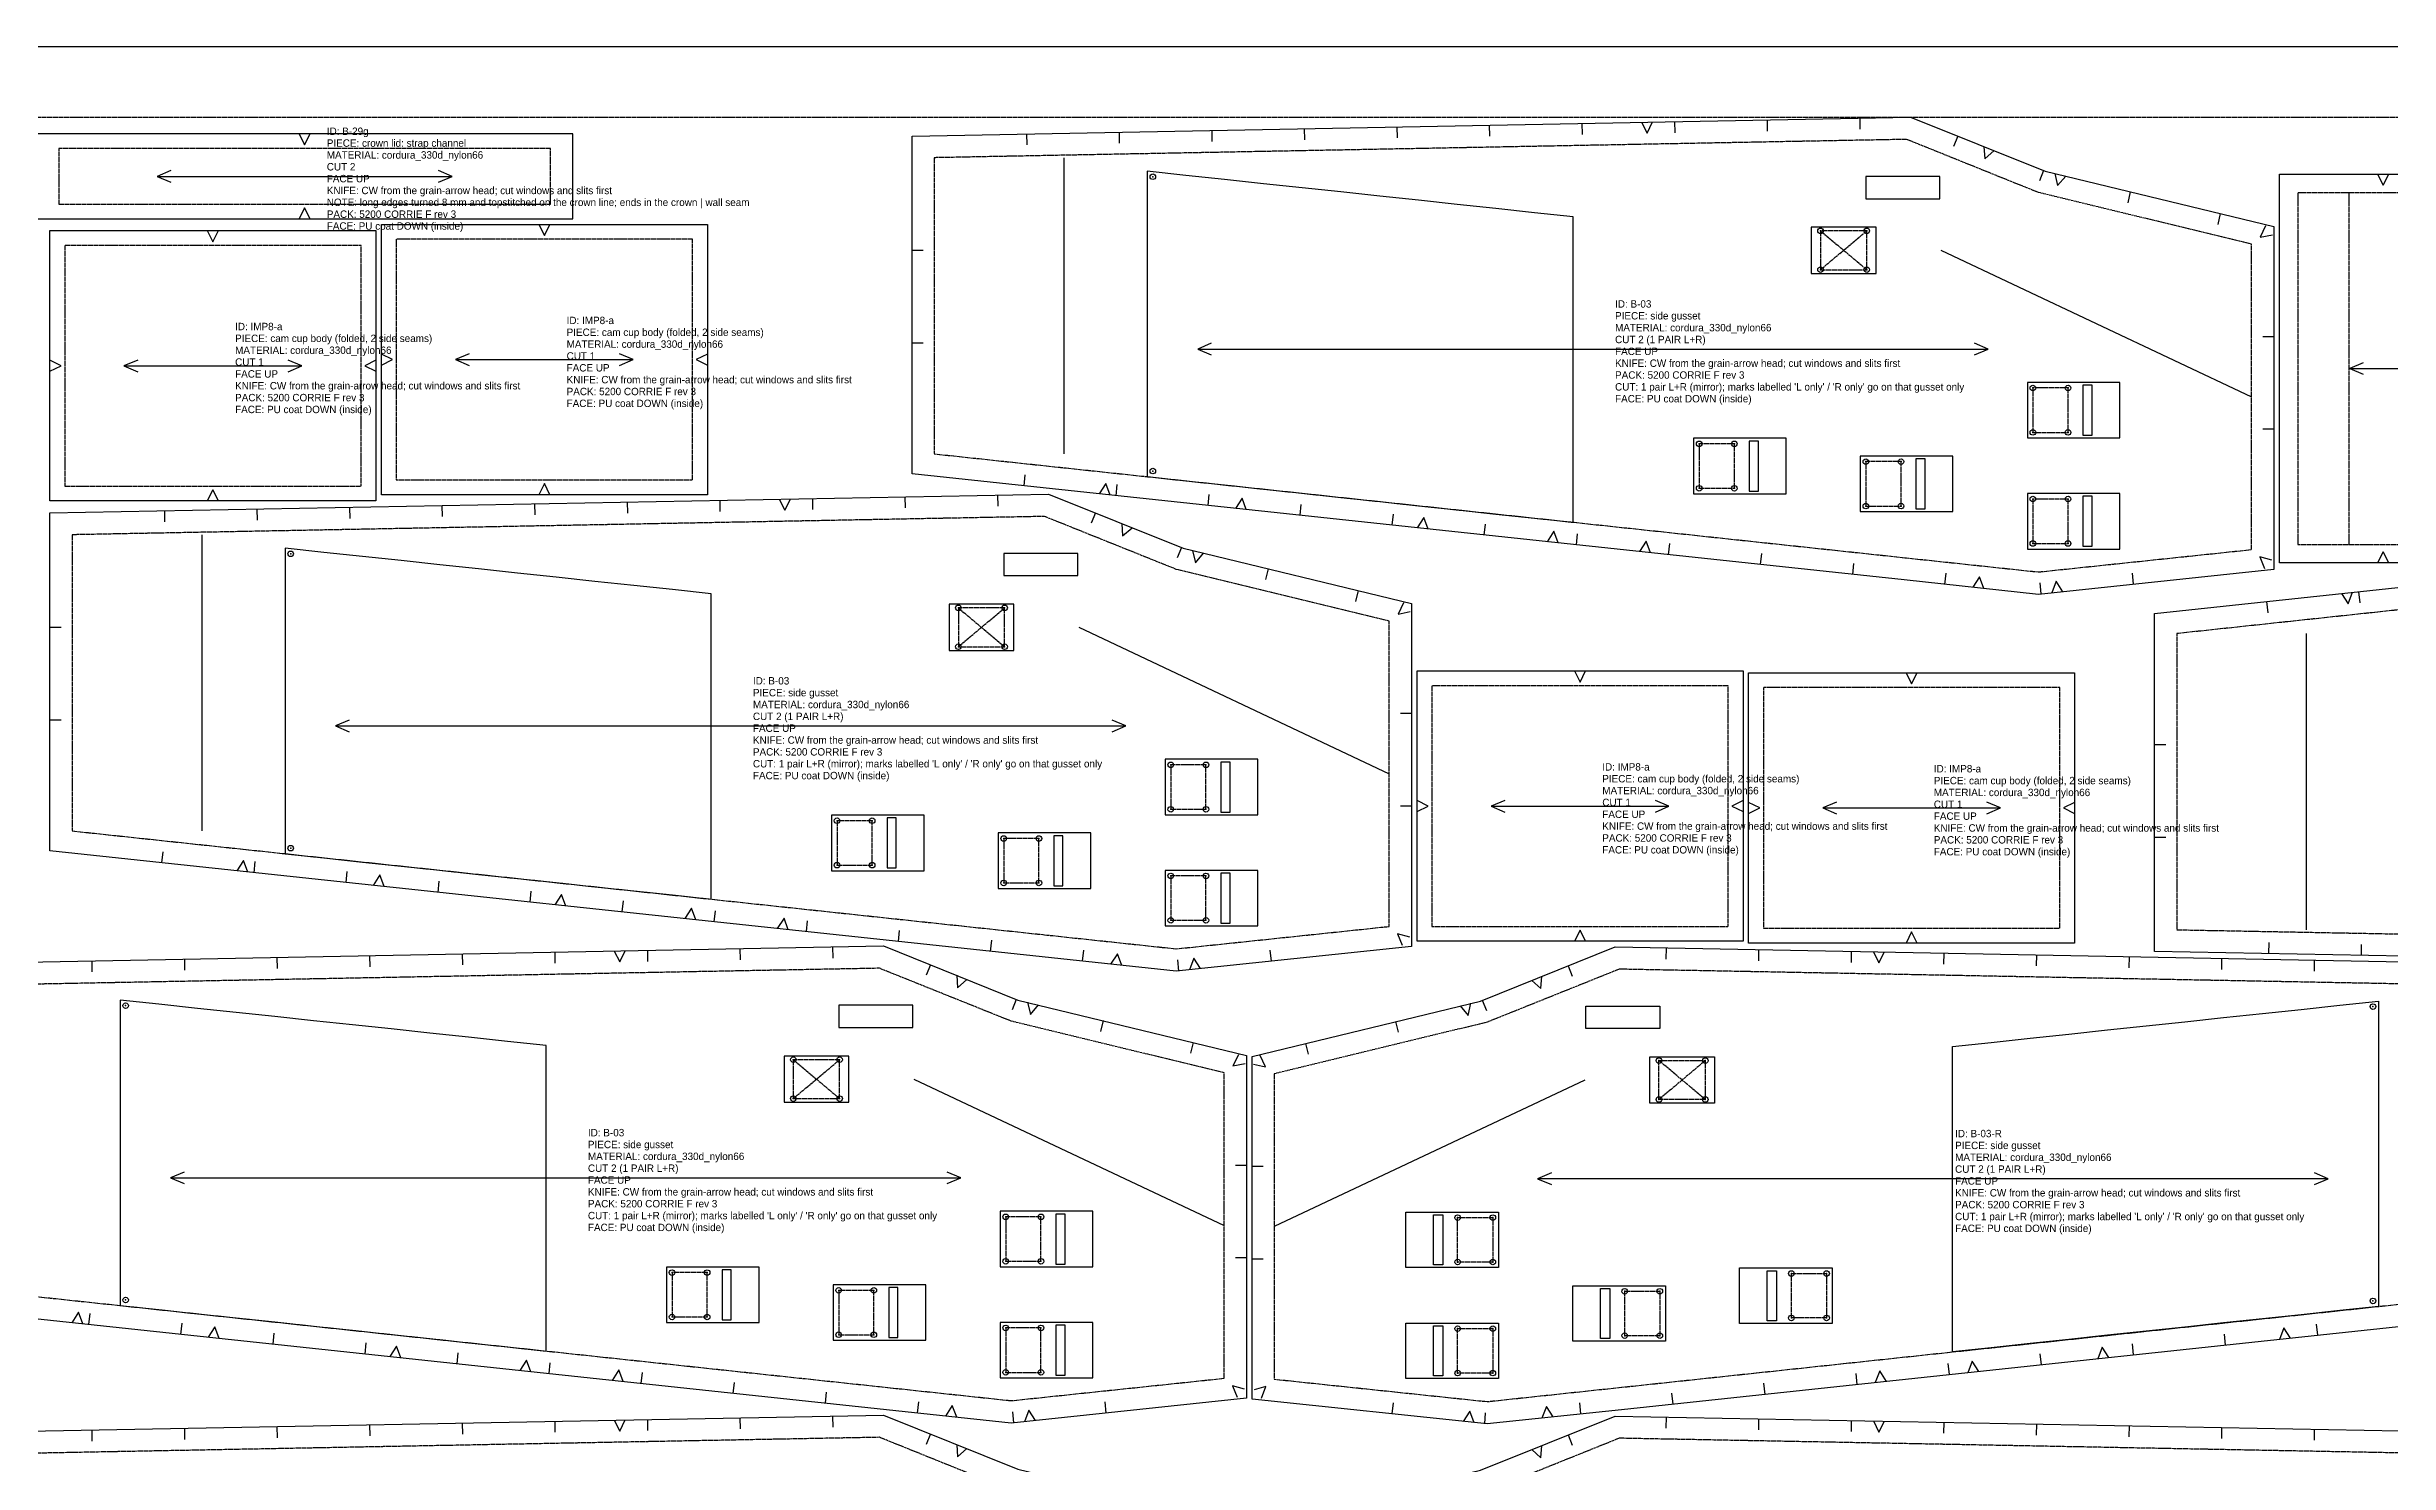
# Model space of a CAD drawing. Header units: millimetres. Extents: x 0 to 8058, y -22 to 1524.
# Drawn here: x 1961 to 3226, y 759 to 1524 of the extents above; entities that cross this region are included whole.
import ezdxf

# ---------------------------------------------------------------- set-up
doc = ezdxf.new("R2010")
doc.units = ezdxf.units.MM
doc.linetypes.add('DASHED', pattern=[1.524, 1.27, -0.254])
for name, color, linetype in [('CUT', 7, 'Continuous'), ('DRILL', 4, 'Continuous'), ('GRAIN', 5, 'Continuous'), ('INTERNAL', 6, 'Continuous'), ('NOTCH', 1, 'Continuous'), ('SEW', 3, 'Continuous'), ('TEXT', 2, 'Continuous')]:
    doc.layers.add(name, color=color, linetype=linetype)

msp = doc.modelspace()

# ---------------------------------------------------------------- linework, layer by layer
at = {"layer": 'CUT'}
for points in [[(2428.4, 1475.8), (2967.6, 1486), (3040.3, 1456.8), (3163.7, 1426.9), (3163.7, 1241.6), (3036.6, 1228.2), (2964.1, 1236), (2428.4, 1293.3)], [(2245.2, 1477), (1955.7, 1477), (1955.7, 1431), (2245.2, 1431)], [(3166.7, 1455.2), (3326.7, 1455.2), (3326.7, 1245.2), (3166.7, 1245.2)], [(1962.9, 1424.7), (2138.9, 1424.7), (2138.9, 1278.7), (1962.9, 1278.7)], [(2141.9, 1428), (2317.9, 1428), (2317.9, 1282), (2141.9, 1282)], [(1962.9, 1272.2), (2502.1, 1282.4), (2574.8, 1253.1), (2698.1, 1223.3), (2698.1, 1038), (2571.1, 1024.6), (2498.6, 1032.3), (1962.9, 1089.6)], [(3099.3, 1035.3), (3099.3, 1217.8), (3635, 1275.1), (3707.5, 1282.9), (3834.5, 1269.4), (3834.5, 1084.2), (3711.1, 1054.3), (3638.5, 1025.1)], [(2701.1, 1186.8), (2877.1, 1186.8), (2877.1, 1040.8), (2701.1, 1040.8)], [(2880.1, 1185.8), (3056.1, 1185.8), (3056.1, 1039.8), (2880.1, 1039.8)], [(1873.8, 1028.1), (2413, 1038.3), (2485.6, 1009), (2609, 979.1), (2609, 793.9), (2482, 780.5), (2409.5, 788.2), (1873.8, 845.5)], [(3347.2, 1027.6), (3347.2, 845), (2811.5, 787.7), (2739, 780), (2612, 793.4), (2612, 978.6), (2735.4, 1008.5), (2808, 1037.8)], [(1873.8, 774.6), (2413, 784.8), (2485.6, 755.6), (2609, 725.7), (2609, 540.5), (2482, 527), (2409.5, 534.8), (1873.8, 592.1)], [(3347.2, 774.1), (3347.2, 591.6), (2811.5, 534.3), (2739, 526.5), (2612, 539.9), (2612, 725.2), (2735.4, 755.1), (2808, 784.3)]]:
    msp.add_lwpolyline(points, close=True, dxfattribs=at)
at = {"layer": 'CUT', "linetype": 'CONTINUOUS'}
for points in [[(2943.4, 1453.9), (2943.4, 1441.9), (2983.4, 1441.9), (2983.4, 1453.9)], [(2477.9, 1250.3), (2477.9, 1238.3), (2517.9, 1238.3), (2517.9, 1250.3)], [(2388.8, 1006.2), (2388.8, 994.2), (2428.8, 994.2), (2428.8, 1006.2)], [(2832.2, 1005.7), (2832.2, 993.7), (2792.2, 993.7), (2792.2, 1005.7)]]:
    msp.add_lwpolyline(points, close=True, dxfattribs=at)
at = {"layer": 'DRILL'}
for centre in [(2558.4, 1453.8), (2918.9, 1424.6), (2943.9, 1424.6), (2918.9, 1403.6), (2943.9, 1403.6), (3033.6, 1339.7), (3052.6, 1339.7), (3033.6, 1315.7), (3052.6, 1315.7), (2853.4, 1309.5), (2872.4, 1309.5), (2558.4, 1294.8), (2943.4, 1299.9), (2962.4, 1299.9), (2853.4, 1285.5), (2872.4, 1285.5), (2943.4, 1275.9), (2962.4, 1275.9), (3033.6, 1279.7), (3052.6, 1279.7), (3033.6, 1255.7), (3052.6, 1255.7), (2092.9, 1250.1), (2453.4, 1220.9), (2478.4, 1220.9), (2453.4, 1199.9), (2478.4, 1199.9), (2568.1, 1136.1), (2587.1, 1136.1), (2568.1, 1112.1), (2587.1, 1112.1), (2387.9, 1105.9), (2406.9, 1105.9), (2092.9, 1091.1), (2477.9, 1096.3), (2496.9, 1096.3), (2387.9, 1081.9), (2406.9, 1081.9), (2568.1, 1076.1), (2587.1, 1076.1), (2477.9, 1072.3), (2496.9, 1072.3), (2568.1, 1052.1), (2587.1, 1052.1), (2003.8, 1006), (3217.2, 1005.5), (2364.3, 976.8), (2389.3, 976.8), (2831.7, 976.3), (2856.7, 976.3), (2364.3, 955.8), (2389.3, 955.8), (2831.7, 955.3), (2856.7, 955.3), (2479, 891.9), (2498, 891.9), (2723, 891.5), (2742, 891.5), (2298.8, 861.8), (2317.8, 861.8), (2479, 867.9), (2498, 867.9), (2723, 867.5), (2742, 867.5), (2903.2, 861.3), (2922.2, 861.3), (2003.8, 847), (2388.8, 852.2), (2407.8, 852.2), (2813.2, 851.7), (2832.2, 851.7), (3217.2, 846.5), (2298.8, 837.8), (2317.8, 837.8), (2903.2, 837.3), (2922.2, 837.3), (2388.8, 828.2), (2407.8, 828.2), (2479, 831.9), (2498, 831.9), (2723, 831.5), (2742, 831.5), (2813.2, 827.7), (2832.2, 827.7), (2479, 807.9), (2498, 807.9), (2723, 807.5), (2742, 807.5)]:
    msp.add_circle(centre, 1.5, dxfattribs=at)
for p in [(2558.4, 1453.8), (2918.9, 1424.6), (2943.9, 1424.6), (2918.9, 1403.6), (2943.9, 1403.6), (3033.6, 1339.7), (3052.6, 1339.7), (3033.6, 1315.7), (3052.6, 1315.7), (2853.4, 1309.5), (2872.4, 1309.5), (2558.4, 1294.8), (2943.4, 1299.9), (2962.4, 1299.9), (2853.4, 1285.5), (2872.4, 1285.5), (3033.6, 1279.7), (3052.6, 1279.7), (2943.4, 1275.9), (2962.4, 1275.9), (3033.6, 1255.7), (3052.6, 1255.7), (2092.9, 1250.1), (2453.4, 1220.9), (2478.4, 1220.9), (2453.4, 1199.9), (2478.4, 1199.9), (2568.1, 1136.1), (2587.1, 1136.1), (2387.9, 1105.9), (2406.9, 1105.9), (2568.1, 1112.1), (2587.1, 1112.1), (2092.9, 1091.1), (2477.9, 1096.3), (2496.9, 1096.3), (2387.9, 1081.9), (2406.9, 1081.9), (2568.1, 1076.1), (2587.1, 1076.1), (2477.9, 1072.3), (2496.9, 1072.3), (2568.1, 1052.1), (2587.1, 1052.1), (2003.8, 1006), (3217.2, 1005.5), (2364.3, 976.8), (2389.3, 976.8), (2831.7, 976.3), (2856.7, 976.3), (2364.3, 955.8), (2389.3, 955.8), (2831.7, 955.3), (2856.7, 955.3), (2479, 891.9), (2498, 891.9), (2723, 891.5), (2742, 891.5), (2298.8, 861.8), (2317.8, 861.8), (2479, 867.9), (2498, 867.9), (2723, 867.5), (2742, 867.5), (2903.2, 861.3), (2922.2, 861.3), (2388.8, 852.2), (2407.8, 852.2), (2813.2, 851.7), (2832.2, 851.7), (2003.8, 847), (2298.8, 837.8), (2317.8, 837.8), (2903.2, 837.3), (2922.2, 837.3), (3217.2, 846.5), (2388.8, 828.2), (2407.8, 828.2), (2479, 831.9), (2498, 831.9), (2723, 831.5), (2742, 831.5), (2813.2, 827.7), (2832.2, 827.7), (2479, 807.9), (2498, 807.9), (2723, 807.5), (2742, 807.5)]:
    msp.add_point(p, dxfattribs=at)
at = {"layer": 'GRAIN'}
for points in [[(2028.2, 1457.1), (2020.8, 1454), (2028.2, 1450.9)], [(2172.7, 1450.9), (2180.1, 1454), (2172.7, 1457.1)], [(2020.8, 1454), (2180.1, 1454)], [(2010.3, 1354.8), (2002.9, 1351.7), (2010.3, 1348.5)], [(2091.5, 1348.5), (2098.9, 1351.7), (2091.5, 1354.8)], [(2189.3, 1358.1), (2181.9, 1355), (2189.3, 1351.9)], [(2181.9, 1355), (2277.9, 1355)], [(2270.5, 1351.9), (2277.9, 1355), (2270.5, 1358.1)], [(2590, 1363.9), (2582.7, 1360.7), (2590, 1357.6)], [(2582.7, 1360.7), (3009.4, 1360.7)], [(3002, 1357.6), (3009.4, 1360.7), (3002, 1363.9)], [(3212, 1353.3), (3204.7, 1350.2), (3212, 1347.1)], [(2002.9, 1351.7), (2098.9, 1351.7)], [(3204.7, 1350.2), (3288.7, 1350.2)], [(2124.5, 1160.2), (2117.1, 1157.1), (2124.5, 1154)], [(2117.1, 1157.1), (2543.9, 1157.1)], [(2536.5, 1154), (2543.9, 1157.1), (2536.5, 1160.2)], [(2748.5, 1116.9), (2741.1, 1113.8), (2748.5, 1110.6)], [(2741.1, 1113.8), (2837.1, 1113.8)], [(2829.8, 1110.6), (2837.1, 1113.8), (2829.8, 1116.9)], [(2927.5, 1115.9), (2920.1, 1112.8), (2927.5, 1109.7)], [(3008.8, 1109.7), (3016.1, 1112.8), (3008.8, 1115.9)], [(2920.1, 1112.8), (3016.1, 1112.8)], [(2035.4, 916.1), (2028, 913), (2035.4, 909.9)], [(2028, 913), (2454.8, 913)], [(2447.4, 909.9), (2454.8, 913), (2447.4, 916.1)], [(2773.6, 915.6), (2766.2, 912.5), (2773.6, 909.4)], [(3193, 912.5), (2766.2, 912.5)], [(3185.6, 909.4), (3193, 912.5), (3185.6, 915.6)]]:
    msp.add_lwpolyline(points, dxfattribs=at)
at = {"layer": 'INTERNAL', "linetype": 'CONTINUOUS'}
for points in [[(2510.4, 1464.1), (2510.4, 1304.1)], [(2555.4, 1431.8), (2555.4, 1291.8)], [(2983.9, 1414.1), (3151.7, 1334.9)], [(2044.9, 1260.4), (2044.9, 1100.4)], [(2089.9, 1228.1), (2089.9, 1088.1)], [(2518.4, 1210.4), (2686.1, 1131.3)], [(3181.3, 1047), (3181.3, 1207)], [(2000.8, 984), (2000.8, 844)], [(3220.2, 983.5), (3220.2, 843.5)], [(2429.3, 966.3), (2597, 887.2)], [(2791.7, 965.8), (2624, 886.7)]]:
    msp.add_lwpolyline(points, dxfattribs=at)
for points in [[(2555.4, 1291.8), (2576.3, 1289.5), (2597.2, 1287.3), (2618.1, 1285), (2639.1, 1282.8), (2660, 1280.6), (2680.9, 1278.3), (2701.8, 1276.1), (2722.7, 1273.9), (2743.6, 1271.6), (2764.5, 1269.4), (2785.4, 1267.2), (2785.4, 1432.2), (2764.5, 1434.4), (2743.6, 1436.6), (2722.7, 1438.9), (2701.8, 1441.1), (2680.9, 1443.3), (2660, 1445.6), (2639.1, 1447.8), (2618.1, 1450), (2597.2, 1452.3), (2576.3, 1454.5), (2555.4, 1456.8)], [(2913.9, 1426.6), (2913.9, 1401.6), (2948.9, 1401.6), (2948.9, 1426.6)], [(3030.6, 1342.7), (3030.6, 1312.7), (3080.6, 1312.7), (3080.6, 1342.7)], [(3060.6, 1341.2), (3060.6, 1314.2), (3065.6, 1314.2), (3065.6, 1341.2)], [(2850.4, 1312.5), (2850.4, 1282.5), (2900.4, 1282.5), (2900.4, 1312.5)], [(2880.4, 1311), (2880.4, 1284), (2885.4, 1284), (2885.4, 1311)], [(2940.4, 1302.9), (2940.4, 1272.9), (2990.4, 1272.9), (2990.4, 1302.9)], [(2970.4, 1301.4), (2970.4, 1274.4), (2975.4, 1274.4), (2975.4, 1301.4)], [(3030.6, 1282.7), (3030.6, 1252.7), (3080.6, 1252.7), (3080.6, 1282.7)], [(3060.6, 1281.2), (3060.6, 1254.2), (3065.6, 1254.2), (3065.6, 1281.2)], [(2089.9, 1088.1), (2110.8, 1085.9), (2131.7, 1083.6), (2152.6, 1081.4), (2173.5, 1079.2), (2194.4, 1076.9), (2215.3, 1074.7), (2236.3, 1072.5), (2257.2, 1070.2), (2278.1, 1068), (2299, 1065.8), (2319.9, 1063.5), (2319.9, 1228.5), (2299, 1230.8), (2278.1, 1233), (2257.2, 1235.2), (2236.3, 1237.5), (2215.3, 1239.7), (2194.4, 1241.9), (2173.5, 1244.2), (2152.6, 1246.4), (2131.7, 1248.6), (2110.8, 1250.9), (2089.9, 1253.1)], [(2448.4, 1222.9), (2448.4, 1197.9), (2483.4, 1197.9), (2483.4, 1222.9)], [(2565.1, 1139.1), (2565.1, 1109.1), (2615.1, 1109.1), (2615.1, 1139.1)], [(2595.1, 1137.6), (2595.1, 1110.6), (2600.1, 1110.6), (2600.1, 1137.6)], [(2384.9, 1108.9), (2384.9, 1078.9), (2434.9, 1078.9), (2434.9, 1108.9)], [(2414.9, 1107.4), (2414.9, 1080.4), (2419.9, 1080.4), (2419.9, 1107.4)], [(2474.9, 1099.3), (2474.9, 1069.3), (2524.9, 1069.3), (2524.9, 1099.3)], [(2504.9, 1097.8), (2504.9, 1070.8), (2509.9, 1070.8), (2509.9, 1097.8)], [(2565.1, 1079.1), (2565.1, 1049.1), (2615.1, 1049.1), (2615.1, 1079.1)], [(2595.1, 1077.6), (2595.1, 1050.6), (2600.1, 1050.6), (2600.1, 1077.6)], [(2000.8, 844), (2021.7, 841.8), (2042.6, 839.5), (2063.5, 837.3), (2084.4, 835.1), (2105.3, 832.8), (2126.2, 830.6), (2147.1, 828.4), (2168, 826.1), (2188.9, 823.9), (2209.9, 821.6), (2230.8, 819.4), (2230.8, 984.4), (2209.9, 986.6), (2188.9, 988.9), (2168, 991.1), (2147.1, 993.4), (2126.2, 995.6), (2105.3, 997.8), (2084.4, 1000.1), (2063.5, 1002.3), (2042.6, 1004.5), (2021.7, 1006.8), (2000.8, 1009)], [(3220.2, 843.5), (3199.3, 841.3), (3178.4, 839), (3157.5, 836.8), (3136.6, 834.6), (3115.7, 832.3), (3094.8, 830.1), (3073.9, 827.9), (3053, 825.6), (3032.1, 823.4), (3011.1, 821.1), (2990.2, 818.9), (2990.2, 983.9), (3011.1, 986.1), (3032.1, 988.4), (3053, 990.6), (3073.9, 992.9), (3094.8, 995.1), (3115.7, 997.3), (3136.6, 999.6), (3157.5, 1001.8), (3178.4, 1004), (3199.3, 1006.3), (3220.2, 1008.5)], [(2359.3, 978.8), (2359.3, 953.8), (2394.3, 953.8), (2394.3, 978.8)], [(2861.7, 978.3), (2861.7, 953.3), (2826.7, 953.3), (2826.7, 978.3)], [(2476, 894.9), (2476, 864.9), (2526, 864.9), (2526, 894.9)], [(2506, 893.4), (2506, 866.4), (2511, 866.4), (2511, 893.4)], [(2745, 894.5), (2745, 864.5), (2695, 864.5), (2695, 894.5)], [(2715, 893), (2715, 866), (2710, 866), (2710, 893)], [(2295.8, 864.8), (2295.8, 834.8), (2345.8, 834.8), (2345.8, 864.8)], [(2325.8, 863.3), (2325.8, 836.3), (2330.8, 836.3), (2330.8, 863.3)], [(2925.2, 864.3), (2925.2, 834.3), (2875.2, 834.3), (2875.2, 864.3)], [(2895.2, 862.8), (2895.2, 835.8), (2890.2, 835.8), (2890.2, 862.8)], [(2385.8, 855.2), (2385.8, 825.2), (2435.8, 825.2), (2435.8, 855.2)], [(2415.8, 853.7), (2415.8, 826.7), (2420.8, 826.7), (2420.8, 853.7)], [(2835.2, 854.7), (2835.2, 824.7), (2785.2, 824.7), (2785.2, 854.7)], [(2805.2, 853.2), (2805.2, 826.2), (2800.2, 826.2), (2800.2, 853.2)], [(2476, 834.9), (2476, 804.9), (2526, 804.9), (2526, 834.9)], [(2506, 833.4), (2506, 806.4), (2511, 806.4), (2511, 833.4)], [(2745, 834.5), (2745, 804.5), (2695, 804.5), (2695, 834.5)], [(2715, 833), (2715, 806), (2710, 806), (2710, 833)]]:
    msp.add_lwpolyline(points, close=True, dxfattribs=at)
at = {"layer": 'NOTCH'}
for points in [[(2640.2, 1479.8), (2640.3, 1473.8)], [(2690.1, 1480.8), (2690.3, 1474.8)], [(2740.1, 1481.7), (2740.2, 1475.7)], [(2790.1, 1482.7), (2790.2, 1476.7)], [(2822.2, 1483.3), (2825.3, 1477.3), (2828.2, 1483.4)], [(2840.1, 1483.6), (2840.2, 1477.6)], [(2890.1, 1484.5), (2890.2, 1478.5)], [(2940.1, 1485.5), (2940.2, 1479.5)], [(2097.4, 1477), (2100.4, 1471), (2103.4, 1477)], [(2490.2, 1477), (2490.3, 1471)], [(2540.2, 1477.9), (2540.3, 1471.9)], [(2590.2, 1478.9), (2590.3, 1472.9)], [(2993, 1475.8), (2990.8, 1470.2)], [(3007.1, 1470.1), (3007.7, 1463.4), (3012.7, 1467.9)], [(3039.4, 1457.1), (3037.1, 1451.6)], [(3045.4, 1455.5), (3046.9, 1449), (3051.3, 1454.1)], [(3219.7, 1455.2), (3222.7, 1449.2), (3225.7, 1455.2)], [(3086.2, 1445.6), (3084.8, 1439.8)], [(2103.4, 1431), (2100.4, 1437), (2097.4, 1431)], [(3134.8, 1433.9), (3133.4, 1428)], [(2047.9, 1424.7), (2050.9, 1418.7), (2053.9, 1424.7)], [(2226.9, 1428), (2229.9, 1422), (2232.9, 1428)], [(3159.2, 1427.2), (3156.4, 1421.2), (3162.9, 1422.5)], [(2428.4, 1414.1), (2434.4, 1414.1)], [(3163.7, 1367.4), (3157.7, 1367.4)], [(1962.9, 1348.7), (1968.9, 1351.7), (1962.9, 1354.7)], [(2138.9, 1354.7), (2132.9, 1351.7), (2138.9, 1348.7)], [(2141.9, 1352), (2147.9, 1355), (2141.9, 1358)], [(2317.9, 1358), (2311.9, 1355), (2317.9, 1352)], [(2428.4, 1364.1), (2434.4, 1364.1)], [(3163.7, 1317.4), (3157.7, 1317.4)], [(2488.9, 1286.8), (2489.5, 1292.8)], [(2053.9, 1278.7), (2050.9, 1284.7), (2047.9, 1278.7)], [(2232.9, 1282), (2229.9, 1288), (2226.9, 1282)], [(2274.6, 1278.1), (2274.7, 1272.1)], [(2324.6, 1279), (2324.7, 1273)], [(2356.7, 1279.6), (2359.8, 1273.7), (2362.7, 1279.7)], [(2374.6, 1280), (2374.7, 1274)], [(2424.6, 1280.9), (2424.7, 1274.9)], [(2474.6, 1281.8), (2474.7, 1275.8)], [(2535.3, 1281.8), (2533, 1288.1), (2529.4, 1282.5)], [(2538.6, 1281.5), (2539.2, 1287.5)], [(2588.3, 1276.2), (2588.9, 1282.1)], [(2608.9, 1274), (2606.6, 1280.2), (2603, 1274.6)], [(2024.7, 1273.4), (2024.8, 1267.4)], [(2074.7, 1274.3), (2074.8, 1268.3)], [(2124.6, 1275.2), (2124.8, 1269.2)], [(2174.6, 1276.2), (2174.7, 1270.2)], [(2224.6, 1277.1), (2224.7, 1271.1)], [(2527.5, 1272.2), (2525.2, 1266.6)], [(2541.6, 1266.5), (2542.1, 1259.8), (2547.2, 1264.2)], [(2638, 1270.9), (2638.6, 1276.8)], [(2687.7, 1265.5), (2688.4, 1271.5)], [(2707, 1263.5), (2704.7, 1269.8), (2701.1, 1264.1)], [(2737.4, 1260.2), (2738.1, 1266.2)], [(2573.9, 1253.5), (2571.6, 1247.9)], [(2777.2, 1256), (2774.9, 1262.3), (2771.3, 1256.6)], [(2787.2, 1254.9), (2787.8, 1260.9)], [(2827.1, 1250.6), (2824.8, 1256.9), (2821.2, 1251.3)], [(2836.9, 1249.6), (2837.5, 1255.6)], [(2579.9, 1251.9), (2581.4, 1245.3), (2585.7, 1250.5)], [(2620.7, 1242), (2619.3, 1236.2)], [(2886.6, 1244.3), (2887.2, 1250.2)], [(2936.3, 1239), (2936.9, 1244.9)], [(2986, 1233.6), (2986.7, 1239.6)], [(3088, 1233.7), (3087.4, 1239.6)], [(3162.6, 1246.6), (3156.1, 1248.4), (3158.6, 1242.2)], [(3225.7, 1245.2), (3222.7, 1251.2), (3219.7, 1245.2)], [(2669.3, 1230.2), (2667.9, 1224.4)], [(3007.1, 1231.4), (3004.8, 1237.7), (3001.2, 1232)], [(3038, 1228.4), (3037.5, 1234.4)], [(3049.8, 1229.6), (3046.1, 1235.3), (3043.8, 1229)], [(3200.2, 1228.6), (3203.8, 1223), (3206.2, 1229.3)], [(3209.4, 1229.6), (3210.1, 1223.6)], [(2693.7, 1223.6), (2690.8, 1217.5), (2697.4, 1218.9)], [(3159.7, 1224.3), (3160.4, 1218.3)], [(1962.9, 1210.4), (1968.9, 1210.4)], [(2786.1, 1186.8), (2789.1, 1180.8), (2792.1, 1186.8)], [(2965.1, 1185.8), (2968.1, 1179.8), (2971.1, 1185.8)], [(2698.1, 1163.8), (2692.1, 1163.8)], [(1962.9, 1160.4), (1968.9, 1160.4)], [(3099.3, 1147), (3105.3, 1147)], [(2698.1, 1113.8), (2692.1, 1113.8)], [(2701.1, 1110.8), (2707.1, 1113.8), (2701.1, 1116.8)], [(2877.1, 1116.8), (2871.1, 1113.8), (2877.1, 1110.8)], [(2880.1, 1109.8), (2886.1, 1112.8), (2880.1, 1115.8)], [(3056.1, 1115.8), (3050.1, 1112.8), (3056.1, 1109.8)], [(2023.3, 1083.2), (2024, 1089.1)], [(3099.3, 1097), (3105.3, 1097)], [(2069.8, 1078.2), (2067.5, 1084.5), (2063.8, 1078.8)], [(2073.1, 1077.8), (2073.7, 1083.8)], [(2122.8, 1072.5), (2123.4, 1078.5)], [(2143.4, 1070.3), (2141.1, 1076.6), (2137.4, 1071)], [(2172.5, 1067.2), (2173.1, 1073.2)], [(2222.2, 1061.9), (2222.8, 1067.9)], [(2241.5, 1059.8), (2239.2, 1066.1), (2235.5, 1060.5)], [(2271.9, 1056.6), (2272.6, 1062.6)], [(2311.7, 1052.3), (2309.4, 1058.6), (2305.7, 1053)], [(2321.6, 1051.3), (2322.3, 1057.2)], [(2361.6, 1047), (2359.3, 1053.3), (2355.6, 1047.6)], [(2371.4, 1046), (2372, 1051.9)], [(2385.4, 1037.7), (2385.6, 1031.7)], [(2421.1, 1040.6), (2421.7, 1046.6)], [(2470.8, 1035.3), (2471.4, 1041.3)], [(2697.1, 1043), (2690.6, 1044.8), (2693, 1038.6)], [(2792.1, 1040.8), (2789.1, 1046.8), (2786.1, 1040.8)], [(2835.6, 1037.2), (2835.4, 1031.2)], [(2971.1, 1039.8), (2968.1, 1045.8), (2965.1, 1039.8)], [(3161, 1034.1), (3161.2, 1040.1)], [(3211, 1033.2), (3211.1, 1039.1)], [(1985.5, 1030.2), (1985.6, 1024.2)], [(2035.5, 1031.1), (2035.6, 1025.1)], [(2085.5, 1032.1), (2085.6, 1026.1)], [(2135.5, 1033), (2135.6, 1027)], [(2185.5, 1034), (2185.6, 1028)], [(2235.5, 1034.9), (2235.6, 1028.9)], [(2267.5, 1035.5), (2270.7, 1029.6), (2273.5, 1035.6)], [(2285.5, 1035.8), (2285.6, 1029.8)], [(2335.5, 1036.8), (2335.6, 1030.8)], [(2438.4, 1028), (2436.1, 1022.5)], [(2520.5, 1030), (2521.1, 1036)], [(2541.6, 1027.7), (2539.3, 1034), (2535.6, 1028.4)], [(2572.5, 1024.7), (2572, 1030.7)], [(2584.2, 1026), (2580.6, 1031.6), (2578.3, 1025.4)], [(2622.5, 1030), (2621.8, 1036)], [(2782.7, 1027.5), (2784.9, 1022)], [(2885.5, 1036.3), (2885.4, 1030.3)], [(2935.5, 1035.3), (2935.4, 1029.3)], [(2947.5, 1035.1), (2950.4, 1029.1), (2953.5, 1035)], [(2985.5, 1034.4), (2985.4, 1028.4)], [(3035.5, 1033.5), (3035.4, 1027.5)], [(3085.5, 1032.5), (3085.4, 1026.5)], [(3135.5, 1031.6), (3135.4, 1025.6)], [(3185.5, 1030.6), (3185.4, 1024.6)], [(2452.5, 1022.4), (2453, 1015.7), (2458, 1020.1)], [(2763, 1019.6), (2768, 1015.2), (2768.5, 1021.9)], [(2484.7, 1009.4), (2482.5, 1003.8)], [(2490.8, 1007.8), (2492.3, 1001.2), (2496.6, 1006.4)], [(2724.4, 1005.9), (2728.7, 1000.7), (2730.2, 1007.3)], [(2736.3, 1008.9), (2738.5, 1003.3)], [(2531.6, 997.9), (2530.2, 992)], [(2689.4, 997.4), (2690.8, 991.6)], [(2580.2, 986.1), (2578.8, 980.3)], [(2604.6, 979.5), (2601.7, 973.4), (2608.3, 974.8)], [(2612.7, 974.3), (2619.3, 972.9), (2616.4, 979)], [(2640.8, 985.6), (2642.2, 979.8)], [(2609, 919.7), (2603, 919.7)], [(2612, 919.2), (2618, 919.2)], [(2609, 869.7), (2603, 869.7)], [(2612, 869.2), (2618, 869.2)], [(1980.7, 834.1), (1978.3, 840.4), (1974.7, 834.7)], [(1983.9, 833.7), (1984.6, 839.7)], [(2033.6, 828.4), (2034.3, 834.4)], [(2054.3, 826.2), (2051.9, 832.5), (2048.3, 826.9)], [(2083.4, 823.1), (2084, 829.1)], [(2133.1, 817.8), (2133.7, 823.8)], [(3087.9, 817.3), (3087.3, 823.3)], [(3137.6, 822.6), (3137, 828.6)], [(3172.7, 826.4), (3169.1, 832), (3166.7, 825.7)], [(3187.4, 827.9), (3186.7, 833.9)], [(2152.4, 815.7), (2150, 822), (2146.4, 816.4)], [(2182.8, 812.5), (2183.4, 818.4)], [(2222.6, 808.2), (2220.2, 814.5), (2216.6, 808.9)], [(2232.5, 807.2), (2233.1, 813.1)], [(2988.5, 806.7), (2987.9, 812.6)], [(3004.4, 808.4), (3000.8, 814), (2998.4, 807.7)], [(3038.2, 812), (3037.6, 817.9)], [(3074.6, 815.9), (3071, 821.5), (3068.6, 815.2)], [(2272.5, 802.9), (2270.1, 809.2), (2266.5, 803.5)], [(2282.2, 801.8), (2282.9, 807.8)], [(2331.9, 796.5), (2332.6, 802.5)], [(2381.7, 791.2), (2382.3, 797.2)], [(2607.9, 798.9), (2601.5, 800.7), (2603.9, 794.4)], [(2617.1, 793.9), (2619.5, 800.2), (2613.1, 798.4)], [(2889.1, 796), (2888.4, 802)], [(2938.8, 801.3), (2938.1, 807.3)], [(2954.5, 803), (2950.9, 808.7), (2948.5, 802.4)], [(2385.4, 784.3), (2385.6, 778.3)], [(2431.4, 785.9), (2432, 791.9)], [(2452.5, 783.6), (2450.1, 789.9), (2446.5, 784.3)], [(2483.4, 780.6), (2482.9, 786.6)], [(2495.1, 781.9), (2491.5, 787.5), (2489.1, 781.2)], [(2533.3, 785.9), (2532.7, 791.9)], [(2687.7, 785.4), (2688.3, 791.4)], [(2731.9, 780.7), (2729.5, 787), (2725.9, 781.4)], [(2737.6, 780.1), (2738.1, 786.1)], [(2774.5, 783.8), (2770.9, 789.4), (2768.5, 783.1)], [(2789.6, 785.4), (2789, 791.4)], [(2839.3, 790.7), (2838.7, 796.7)], [(1985.5, 776.7), (1985.6, 770.7)], [(2035.5, 777.7), (2035.6, 771.7)], [(2085.5, 778.6), (2085.6, 772.6)], [(2135.5, 779.6), (2135.6, 773.6)], [(2185.5, 780.5), (2185.6, 774.5)], [(2235.5, 781.5), (2235.6, 775.5)], [(2267.5, 782.1), (2270.7, 776.1), (2273.5, 782.2)], [(2285.5, 782.4), (2285.6, 776.4)], [(2335.5, 783.3), (2335.6, 777.3)], [(2438.4, 774.6), (2436.1, 769)], [(2782.7, 774.1), (2784.9, 768.5)], [(2835.6, 783.8), (2835.4, 777.8)], [(2885.5, 782.8), (2885.4, 776.8)], [(2935.5, 781.9), (2935.4, 775.9)], [(2947.5, 781.7), (2950.4, 775.6), (2953.5, 781.6)], [(2985.5, 781), (2985.4, 775)], [(3035.5, 780), (3035.4, 774)], [(3085.5, 779.1), (3085.4, 773.1)], [(3135.5, 778.1), (3135.4, 772.1)], [(3185.5, 777.2), (3185.4, 771.2)], [(2452.5, 768.9), (2453, 762.2), (2458, 766.7)], [(2763, 766.2), (2768, 761.7), (2768.5, 768.4)]]:
    msp.add_lwpolyline(points, dxfattribs=at)
at = {"layer": 'SEW', "linetype": 'DASHED'}
for points in [[(1967.7, 1469), (1967.7, 1439), (2233.2, 1439), (2233.2, 1469)], [(2440.4, 1464.1), (2440.4, 1304.1), (2965.4, 1247.9), (3036.6, 1240.3), (3151.7, 1252.4), (3151.7, 1417.4), (3036.6, 1445.3), (2965.4, 1474)], [(3176.7, 1445.2), (3176.7, 1255.2), (3316.7, 1255.2), (3316.7, 1445.2)], [(1970.9, 1416.7), (1970.9, 1286.7), (2130.9, 1286.7), (2130.9, 1416.7)], [(2149.9, 1420), (2149.9, 1290), (2309.9, 1290), (2309.9, 1420)], [(2918.9, 1424.6), (2918.9, 1403.6), (2943.9, 1403.6), (2943.9, 1424.6)], [(3033.6, 1339.7), (3033.6, 1315.7), (3052.6, 1315.7), (3052.6, 1339.7)], [(2853.4, 1309.5), (2853.4, 1285.5), (2872.4, 1285.5), (2872.4, 1309.5)], [(2943.4, 1299.9), (2943.4, 1275.9), (2962.4, 1275.9), (2962.4, 1299.9)], [(3033.6, 1279.7), (3033.6, 1255.7), (3052.6, 1255.7), (3052.6, 1279.7)], [(1974.9, 1260.4), (1974.9, 1100.4), (2499.9, 1044.3), (2571.1, 1036.7), (2686.1, 1048.8), (2686.1, 1213.8), (2571.1, 1241.7), (2499.9, 1270.3)], [(3111.3, 1047), (3636.3, 1037.1), (3707.5, 1065.8), (3822.5, 1093.6), (3822.5, 1258.6), (3707.5, 1270.8), (3636.3, 1263.2), (3111.3, 1207)], [(2453.4, 1220.9), (2453.4, 1199.9), (2478.4, 1199.9), (2478.4, 1220.9)], [(2709.1, 1178.8), (2709.1, 1048.8), (2869.1, 1048.8), (2869.1, 1178.8)], [(2888.1, 1177.8), (2888.1, 1047.8), (3048.1, 1047.8), (3048.1, 1177.8)], [(2568.1, 1136.1), (2568.1, 1112.1), (2587.1, 1112.1), (2587.1, 1136.1)], [(2387.9, 1105.9), (2387.9, 1081.9), (2406.9, 1081.9), (2406.9, 1105.9)], [(2477.9, 1096.3), (2477.9, 1072.3), (2496.9, 1072.3), (2496.9, 1096.3)], [(2568.1, 1076.1), (2568.1, 1052.1), (2587.1, 1052.1), (2587.1, 1076.1)], [(1885.8, 1016.3), (1885.8, 856.3), (2410.8, 800.2), (2482, 792.6), (2597, 804.7), (2597, 969.7), (2482, 997.6), (2410.8, 1026.2)], [(3335.2, 1015.8), (2810.2, 1025.7), (2739, 997.1), (2624, 969.2), (2624, 804.2), (2739, 792.1), (2810.2, 799.7), (3335.2, 855.8)], [(2364.3, 976.8), (2364.3, 955.8), (2389.3, 955.8), (2389.3, 976.8)], [(2856.7, 976.3), (2856.7, 955.3), (2831.7, 955.3), (2831.7, 976.3)], [(2479, 891.9), (2479, 867.9), (2498, 867.9), (2498, 891.9)], [(2742, 891.5), (2742, 867.5), (2723, 867.5), (2723, 891.5)], [(2298.8, 861.8), (2298.8, 837.8), (2317.8, 837.8), (2317.8, 861.8)], [(2922.2, 861.3), (2922.2, 837.3), (2903.2, 837.3), (2903.2, 861.3)], [(2388.8, 852.2), (2388.8, 828.2), (2407.8, 828.2), (2407.8, 852.2)], [(2832.2, 851.7), (2832.2, 827.7), (2813.2, 827.7), (2813.2, 851.7)], [(2479, 831.9), (2479, 807.9), (2498, 807.9), (2498, 831.9)], [(2742, 831.5), (2742, 807.5), (2723, 807.5), (2723, 831.5)], [(1885.8, 762.9), (1885.8, 602.9), (2410.8, 546.7), (2482, 539.1), (2597, 551.3), (2597, 716.3), (2482, 744.1), (2410.8, 772.8)], [(3335.2, 762.4), (2810.2, 772.3), (2739, 743.6), (2624, 715.7), (2624, 550.7), (2739, 538.6), (2810.2, 546.2), (3335.2, 602.4)]]:
    msp.add_lwpolyline(points, close=True, dxfattribs=at)
for points in [[(3204.2, 1445.2), (3204.2, 1255.2)], [(2918.9, 1424.6), (2943.9, 1403.6)], [(2918.9, 1403.6), (2943.9, 1424.6)], [(2453.4, 1220.9), (2478.4, 1199.9)], [(2453.4, 1199.9), (2478.4, 1220.9)], [(2364.3, 976.8), (2389.3, 955.8)], [(2364.3, 955.8), (2389.3, 976.8)], [(2856.7, 976.3), (2831.7, 955.3)], [(2856.7, 955.3), (2831.7, 976.3)]]:
    msp.add_lwpolyline(points, dxfattribs=at)
at = {"layer": 'TEXT', "linetype": 'DASHED'}
msp.add_line((0, 1486), (7996.3, 1486), dxfattribs=at)
at = {"layer": 'TEXT'}
msp.add_lwpolyline([(0, 0), (7996.3, 0), (7996.3, 1524), (0, 1524)], close=True, dxfattribs=at)

# ---------------------------------------------------------------- texts
for s, p in [('ID: B-29g', (2112.4, 1476.4)), ('PIECE: crown lid: strap channel', (2112.4, 1470)), ('MATERIAL: cordura_330d_nylon66', (2112.4, 1463.6)), ('CUT 2', (2112.4, 1457.2)), ('FACE UP', (2112.4, 1450.8)), ('KNIFE: CW from the grain-arrow head; cut windows and slits first', (2112.4, 1444.4)), ('NOTE: long edges turned 8 mm and topstitched on the crown line; ends in the crown | wall seam', (2112.4, 1438)), ('PACK: 5200 CORRIE F rev 3', (2112.4, 1431.6)), ('FACE: PU coat DOWN (inside)', (2112.4, 1425.2)), ('ID: B-03', (2808, 1383.1)), ('PIECE: side gusset', (2808, 1376.7)), ('PIECE: cam cup body (folded, 2 side seams)', (2062.9, 1364.5)), ('ID: IMP8-a', (2062.9, 1370.9)), ('PIECE: cam cup body (folded, 2 side seams)', (2241.9, 1367.8)), ('ID: IMP8-a', (2241.9, 1374.2)), ('CUT 2 (1 PAIR L+R)', (2808, 1363.9)), ('MATERIAL: cordura_330d_nylon66', (2808, 1370.3)), ('CUT 1', (2062.9, 1351.7)), ('MATERIAL: cordura_330d_nylon66', (2062.9, 1358.1)), ('CUT 1', (2241.9, 1355)), ('MATERIAL: cordura_330d_nylon66', (2241.9, 1361.4)), ('FACE UP', (2808, 1357.5)), ('KNIFE: CW from the grain-arrow head; cut windows and slits first', (2808, 1351.1)), ('FACE UP', (2062.9, 1345.3)), ('KNIFE: CW from the grain-arrow head; cut windows and slits first', (2062.9, 1338.9)), ('FACE UP', (2241.9, 1348.6)), ('KNIFE: CW from the grain-arrow head; cut windows and slits first', (2241.9, 1342.2)), ("CUT: 1 pair L+R (mirror); marks labelled 'L only' / 'R only' go on that gusset only", (2808, 1338.3)), ('PACK: 5200 CORRIE F rev 3', (2808, 1344.7)), ('PACK: 5200 CORRIE F rev 3', (2062.9, 1332.5)), ('FACE: PU coat DOWN (inside)', (2062.9, 1326.1)), ('PACK: 5200 CORRIE F rev 3', (2241.9, 1335.8)), ('FACE: PU coat DOWN (inside)', (2241.9, 1329.4)), ('FACE: PU coat DOWN (inside)', (2808, 1331.9)), ('ID: B-03', (2342.5, 1179.5)), ('PIECE: side gusset', (2342.5, 1173.1)), ('CUT 2 (1 PAIR L+R)', (2342.5, 1160.3)), ('MATERIAL: cordura_330d_nylon66', (2342.5, 1166.7)), ('FACE UP', (2342.5, 1153.9)), ('KNIFE: CW from the grain-arrow head; cut windows and slits first', (2342.5, 1147.5)), ("CUT: 1 pair L+R (mirror); marks labelled 'L only' / 'R only' go on that gusset only", (2342.5, 1134.7)), ('PACK: 5200 CORRIE F rev 3', (2342.5, 1141.1)), ('FACE: PU coat DOWN (inside)', (2342.5, 1128.3)), ('ID: IMP8-a', (2801.1, 1133)), ('PIECE: cam cup body (folded, 2 side seams)', (2801.1, 1126.6)), ('ID: IMP8-a', (2980.1, 1132)), ('PIECE: cam cup body (folded, 2 side seams)', (2980.1, 1125.6)), ('CUT 1', (2801.1, 1113.8)), ('MATERIAL: cordura_330d_nylon66', (2801.1, 1120.2)), ('CUT 1', (2980.1, 1112.8)), ('MATERIAL: cordura_330d_nylon66', (2980.1, 1119.2)), ('FACE UP', (2801.1, 1107.4)), ('KNIFE: CW from the grain-arrow head; cut windows and slits first', (2801.1, 1101)), ('FACE UP', (2980.1, 1106.4)), ('KNIFE: CW from the grain-arrow head; cut windows and slits first', (2980.1, 1100)), ('PACK: 5200 CORRIE F rev 3', (2801.1, 1094.6)), ('FACE: PU coat DOWN (inside)', (2801.1, 1088.2)), ('PACK: 5200 CORRIE F rev 3', (2980.1, 1093.6)), ('FACE: PU coat DOWN (inside)', (2980.1, 1087.2)), ('ID: B-03', (2253.4, 935.4)), ('ID: B-03-R', (2991.6, 934.9)), ('PIECE: side gusset', (2253.4, 929)), ('MATERIAL: cordura_330d_nylon66', (2253.4, 922.6)), ('PIECE: side gusset', (2991.6, 928.5)), ('MATERIAL: cordura_330d_nylon66', (2991.6, 922.1)), ('CUT 2 (1 PAIR L+R)', (2253.4, 916.2)), ('FACE UP', (2253.4, 909.8)), ('CUT 2 (1 PAIR L+R)', (2991.6, 915.7)), ('FACE UP', (2991.6, 909.3)), ('KNIFE: CW from the grain-arrow head; cut windows and slits first', (2253.4, 903.4)), ('PACK: 5200 CORRIE F rev 3', (2253.4, 897)), ('KNIFE: CW from the grain-arrow head; cut windows and slits first', (2991.6, 902.9)), ('PACK: 5200 CORRIE F rev 3', (2991.6, 896.5)), ("CUT: 1 pair L+R (mirror); marks labelled 'L only' / 'R only' go on that gusset only", (2253.4, 890.6)), ('FACE: PU coat DOWN (inside)', (2253.4, 884.2)), ("CUT: 1 pair L+R (mirror); marks labelled 'L only' / 'R only' go on that gusset only", (2991.6, 890.1)), ('FACE: PU coat DOWN (inside)', (2991.6, 883.7))]:
    msp.add_text(s, height=4, dxfattribs=at).set_placement(p)

doc.saveas('drawing.dxf')
